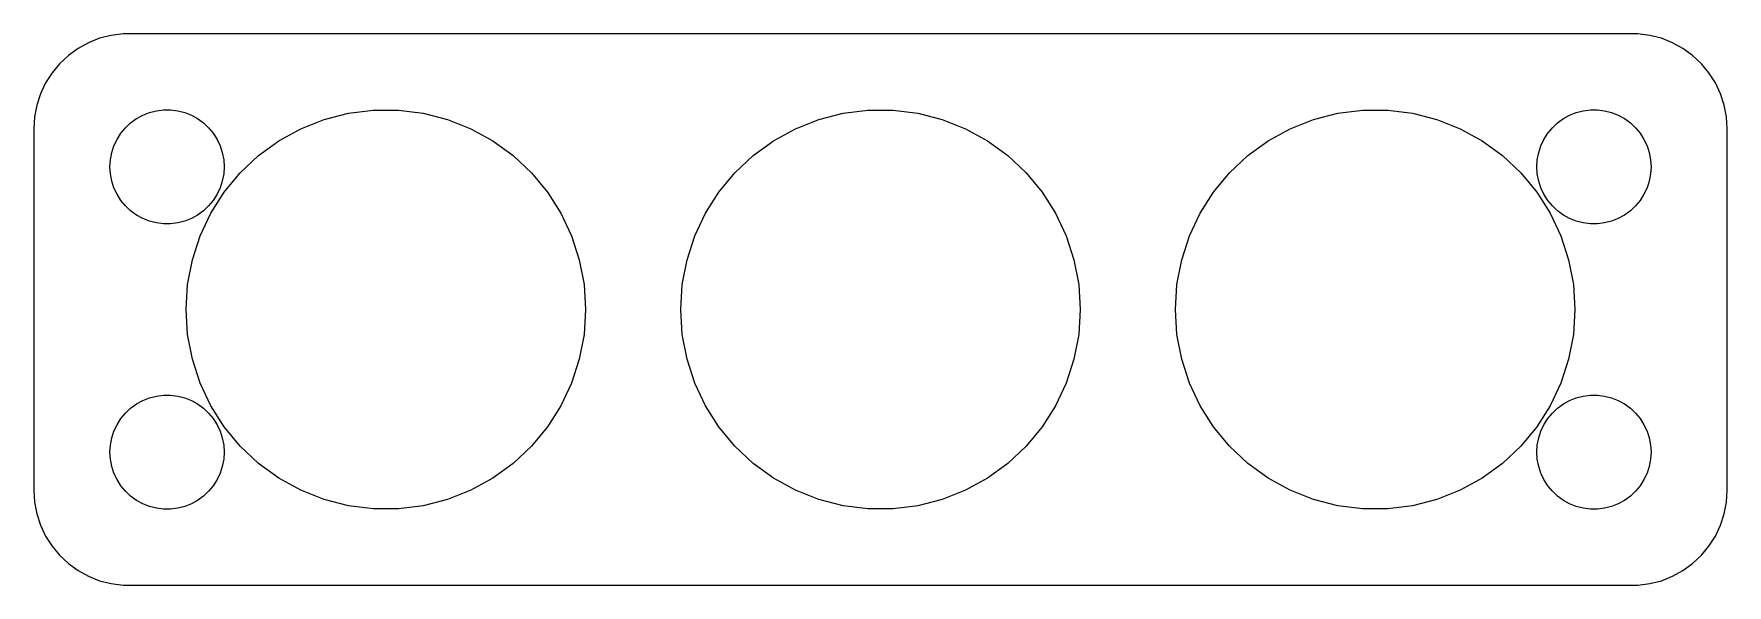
# Model space of a CAD drawing. Header units: metres. Extents: x -44.5 to 44.5, y 24.5 to 53.5.
import ezdxf

# ---------------------------------------------------------------- set-up
doc = ezdxf.new("R2010")
doc.units = ezdxf.units.M

msp = doc.modelspace()

# ---------------------------------------------------------------- linework, layer by layer
for p, q in [((-40.4369, 53.4114), (-41.0451, 53.2553)), ((-39.8139, 53.4901), (-40.4369, 53.4114)), ((39.8139, 53.4901), (-39.8139, 53.4901)), ((40.4369, 53.4114), (39.8139, 53.4901)), ((41.0451, 53.2553), (40.4369, 53.4114)), ((-42.1791, 52.7216), (-42.6871, 52.3526)), ((-41.6289, 53.0241), (-42.1791, 52.7216)), ((-41.0451, 53.2553), (-41.6289, 53.0241)), ((41.6289, 53.0241), (41.0451, 53.2553)), ((42.1791, 52.7216), (41.6289, 53.0241)), ((42.6871, 52.3526), (42.1791, 52.7216)), ((-43.1448, 51.9227), (-43.5451, 51.4389)), ((-42.6871, 52.3526), (-43.1448, 51.9227)), ((43.1448, 51.9227), (42.6871, 52.3526)), ((43.5451, 51.4389), (43.1448, 51.9227)), ((-43.8815, 50.9088), (-44.1489, 50.3406)), ((-43.5451, 51.4389), (-43.8815, 50.9088)), ((43.8815, 50.9088), (43.5451, 51.4389)), ((44.1489, 50.3406), (43.8815, 50.9088)), ((-44.1489, 50.3406), (-44.3429, 49.7434)), ((44.3429, 49.7434), (44.1489, 50.3406)), ((-44.4606, 49.1267), (-44.5, 48.5)), ((-44.3429, 49.7434), (-44.4606, 49.1267)), ((-39.4123, 48.8115), (-39.1075, 49.033)), ((-39.1075, 49.033), (-38.7773, 49.2145)), ((-38.7773, 49.2145), (-38.427, 49.3532)), ((-38.427, 49.3532), (-38.0621, 49.4469)), ((-38.0621, 49.4469), (-37.6884, 49.4941)), ((-37.6884, 49.4941), (-37.3116, 49.4941)), ((-37.3116, 49.4941), (-36.9379, 49.4469)), ((-36.9379, 49.4469), (-36.5729, 49.3532)), ((-36.5729, 49.3532), (-36.2227, 49.2145)), ((-36.2227, 49.2145), (-35.8925, 49.033)), ((-35.8925, 49.033), (-35.5877, 48.8115)), ((-30.4707, 48.5007), (-29.2447, 48.9861)), ((-29.2447, 48.9861), (-27.9675, 49.314)), ((-27.9675, 49.314), (-26.6593, 49.4793)), ((-26.6593, 49.4793), (-25.3407, 49.4793)), ((-25.3407, 49.4793), (-24.0325, 49.314)), ((-24.0325, 49.314), (-22.7553, 48.9861)), ((-22.7553, 48.9861), (-21.5293, 48.5007)), ((-4.47067, 48.5007), (-3.24467, 48.9861)), ((-3.24467, 48.9861), (-1.9675, 49.314)), ((-1.9675, 49.314), (-0.65929, 49.4793)), ((-0.65929, 49.4793), (0.65929, 49.4793)), ((0.65929, 49.4793), (1.9675, 49.314)), ((1.9675, 49.314), (3.24467, 48.9861)), ((3.24467, 48.9861), (4.47067, 48.5007)), ((21.5293, 48.5007), (22.7553, 48.9861)), ((22.7553, 48.9861), (24.0325, 49.314)), ((24.0325, 49.314), (25.3407, 49.4793)), ((25.3407, 49.4793), (26.6593, 49.4793)), ((26.6593, 49.4793), (27.9675, 49.314)), ((27.9675, 49.314), (29.2447, 48.9861)), ((29.2447, 48.9861), (30.4707, 48.5007)), ((35.5877, 48.8115), (35.8925, 49.033)), ((35.8925, 49.033), (36.2227, 49.2145)), ((36.2227, 49.2145), (36.5729, 49.3532)), ((36.5729, 49.3532), (36.9379, 49.4469)), ((36.9379, 49.4469), (37.3116, 49.4941)), ((37.3116, 49.4941), (37.6884, 49.4941)), ((37.6884, 49.4941), (38.0621, 49.4469)), ((38.0621, 49.4469), (38.427, 49.3532)), ((38.427, 49.3532), (38.7773, 49.2145)), ((38.7773, 49.2145), (39.1075, 49.033)), ((39.1075, 49.033), (39.4123, 48.8115)), ((44.4606, 49.1267), (44.3429, 49.7434)), ((44.5, 48.5), (44.4606, 49.1267)), ((-44.5, 48.5), (-44.5, 29.5)), ((-40.1289, 47.9453), (-39.927, 48.2634)), ((-39.927, 48.2634), (-39.6869, 48.5536)), ((-39.6869, 48.5536), (-39.4123, 48.8115)), ((-35.5877, 48.8115), (-35.3131, 48.5536)), ((-35.3131, 48.5536), (-35.0729, 48.2634)), ((-35.0729, 48.2634), (-34.8711, 47.9453)), ((-31.6262, 47.8654), (-30.4707, 48.5007)), ((-21.5293, 48.5007), (-20.3738, 47.8654)), ((-5.62617, 47.8654), (-4.47067, 48.5007)), ((4.47067, 48.5007), (5.62617, 47.8654)), ((20.3738, 47.8654), (21.5293, 48.5007)), ((30.4707, 48.5007), (31.6262, 47.8654)), ((34.8711, 47.9453), (35.0729, 48.2634)), ((35.0729, 48.2634), (35.3131, 48.5536)), ((35.3131, 48.5536), (35.5877, 48.8115)), ((39.4123, 48.8115), (39.6869, 48.5536)), ((39.6869, 48.5536), (39.927, 48.2634)), ((39.927, 48.2634), (40.1289, 47.9453)), ((44.5, 29.5), (44.5, 48.5)), ((-40.4763, 46.876), (-40.4057, 47.2461)), ((-40.4057, 47.2461), (-40.2893, 47.6044)), ((-40.2893, 47.6044), (-40.1289, 47.9453)), ((-34.8711, 47.9453), (-34.7107, 47.6044)), ((-34.7107, 47.6044), (-34.5942, 47.2461)), ((-34.5942, 47.2461), (-34.5237, 46.876)), ((-32.6929, 47.0904), (-31.6262, 47.8654)), ((-20.3738, 47.8654), (-19.307, 47.0904)), ((-6.69295, 47.0904), (-5.62617, 47.8654)), ((5.62617, 47.8654), (6.69295, 47.0904)), ((19.307, 47.0904), (20.3738, 47.8654)), ((31.6262, 47.8654), (32.6929, 47.0904)), ((34.5237, 46.876), (34.5942, 47.2461)), ((34.5942, 47.2461), (34.7107, 47.6044)), ((34.7107, 47.6044), (34.8711, 47.9453)), ((40.1289, 47.9453), (40.2893, 47.6044)), ((40.2893, 47.6044), (40.4057, 47.2461)), ((40.4057, 47.2461), (40.4763, 46.876)), ((-40.5, 46.5), (-40.4763, 46.876)), ((-40.4763, 46.124), (-40.5, 46.5)), ((-34.5237, 46.876), (-34.5, 46.5)), ((-34.5, 46.5), (-34.5237, 46.124)), ((-33.6542, 46.1877), (-32.6929, 47.0904)), ((-19.307, 47.0904), (-18.3458, 46.1877)), ((-7.65416, 46.1877), (-6.69295, 47.0904)), ((6.69295, 47.0904), (7.65416, 46.1877)), ((18.3458, 46.1877), (19.307, 47.0904)), ((32.6929, 47.0904), (33.6542, 46.1877)), ((34.5, 46.5), (34.5237, 46.876)), ((34.5237, 46.124), (34.5, 46.5)), ((40.4763, 46.876), (40.5, 46.5)), ((40.5, 46.5), (40.4763, 46.124)), ((-40.4057, 45.7539), (-40.4763, 46.124)), ((-40.2893, 45.3956), (-40.4057, 45.7539)), ((-40.1289, 45.0547), (-40.2893, 45.3956)), ((-34.7107, 45.3956), (-34.8711, 45.0547)), ((-34.5942, 45.7539), (-34.7107, 45.3956)), ((-34.5237, 46.124), (-34.5942, 45.7539)), ((-34.4947, 45.1717), (-33.6542, 46.1877)), ((-18.3458, 46.1877), (-17.5053, 45.1717)), ((-8.49467, 45.1717), (-7.65416, 46.1877)), ((7.65416, 46.1877), (8.49467, 45.1717)), ((17.5053, 45.1717), (18.3458, 46.1877)), ((33.6542, 46.1877), (34.4947, 45.1717)), ((34.5942, 45.7539), (34.5237, 46.124)), ((34.7107, 45.3956), (34.5942, 45.7539)), ((34.8711, 45.0547), (34.7107, 45.3956)), ((40.2893, 45.3956), (40.1289, 45.0547)), ((40.4057, 45.7539), (40.2893, 45.3956)), ((40.4763, 46.124), (40.4057, 45.7539)), ((-39.927, 44.7366), (-40.1289, 45.0547)), ((-39.6869, 44.4464), (-39.927, 44.7366)), ((-35.0729, 44.7366), (-35.3131, 44.4464)), ((-35.2012, 44.0584), (-34.4947, 45.1717)), ((-34.8711, 45.0547), (-35.0729, 44.7366)), ((-17.5053, 45.1717), (-16.7988, 44.0584)), ((-9.20122, 44.0584), (-8.49467, 45.1717)), ((8.49467, 45.1717), (9.20122, 44.0584)), ((16.7988, 44.0584), (17.5053, 45.1717)), ((34.4947, 45.1717), (35.2012, 44.0584)), ((35.0729, 44.7366), (34.8711, 45.0547)), ((35.3131, 44.4464), (35.0729, 44.7366)), ((39.927, 44.7366), (39.6869, 44.4464)), ((40.1289, 45.0547), (39.927, 44.7366)), ((-39.4123, 44.1884), (-39.6869, 44.4464)), ((-39.1075, 43.967), (-39.4123, 44.1884)), ((-38.7773, 43.7855), (-39.1075, 43.967)), ((-38.427, 43.6468), (-38.7773, 43.7855)), ((-38.0621, 43.5531), (-38.427, 43.6468)), ((-36.5729, 43.6468), (-36.9379, 43.5531)), ((-36.2227, 43.7855), (-36.5729, 43.6468)), ((-35.8925, 43.967), (-36.2227, 43.7855)), ((-35.5877, 44.1884), (-35.8925, 43.967)), ((-35.7626, 42.8653), (-35.2012, 44.0584)), ((-35.3131, 44.4464), (-35.5877, 44.1884)), ((-16.7988, 44.0584), (-16.2373, 42.8653)), ((-9.76265, 42.8653), (-9.20122, 44.0584)), ((9.20122, 44.0584), (9.76265, 42.8653)), ((16.2373, 42.8653), (16.7988, 44.0584)), ((35.2012, 44.0584), (35.7626, 42.8653)), ((35.5877, 44.1884), (35.3131, 44.4464)), ((35.8925, 43.967), (35.5877, 44.1884)), ((36.2227, 43.7855), (35.8925, 43.967)), ((36.5729, 43.6468), (36.2227, 43.7855)), ((36.9379, 43.5531), (36.5729, 43.6468)), ((38.427, 43.6468), (38.0621, 43.5531)), ((38.7773, 43.7855), (38.427, 43.6468)), ((39.1075, 43.967), (38.7773, 43.7855)), ((39.4123, 44.1884), (39.1075, 43.967)), ((39.6869, 44.4464), (39.4123, 44.1884)), ((-37.6884, 43.5059), (-38.0621, 43.5531)), ((-37.3116, 43.5059), (-37.6884, 43.5059)), ((-36.9379, 43.5531), (-37.3116, 43.5059)), ((-36.1701, 41.6112), (-35.7626, 42.8653)), ((-16.2373, 42.8653), (-15.8299, 41.6112)), ((-10.1701, 41.6112), (-9.76265, 42.8653)), ((9.76265, 42.8653), (10.1701, 41.6112)), ((15.8299, 41.6112), (16.2373, 42.8653)), ((35.7626, 42.8653), (36.1701, 41.6112)), ((37.3116, 43.5059), (36.9379, 43.5531)), ((37.6884, 43.5059), (37.3116, 43.5059)), ((38.0621, 43.5531), (37.6884, 43.5059)), ((-36.4172, 40.316), (-36.1701, 41.6112)), ((-15.8299, 41.6112), (-15.5828, 40.316)), ((-10.4172, 40.316), (-10.1701, 41.6112)), ((10.1701, 41.6112), (10.4172, 40.316)), ((15.5828, 40.316), (15.8299, 41.6112)), ((36.1701, 41.6112), (36.4172, 40.316)), ((-36.5, 39), (-36.4172, 40.316)), ((-15.5828, 40.316), (-15.5, 39)), ((-10.5, 39), (-10.4172, 40.316)), ((10.4172, 40.316), (10.5, 39)), ((15.5, 39), (15.5828, 40.316)), ((36.4172, 40.316), (36.5, 39)), ((-36.4172, 37.684), (-36.5, 39)), ((-15.5, 39), (-15.5828, 37.684)), ((-10.4172, 37.684), (-10.5, 39)), ((10.5, 39), (10.4172, 37.684)), ((15.5828, 37.684), (15.5, 39)), ((36.5, 39), (36.4172, 37.684)), ((-36.1701, 36.3888), (-36.4172, 37.684)), ((-15.5828, 37.684), (-15.8299, 36.3888)), ((-10.1701, 36.3888), (-10.4172, 37.684)), ((10.4172, 37.684), (10.1701, 36.3888)), ((15.8299, 36.3888), (15.5828, 37.684)), ((36.4172, 37.684), (36.1701, 36.3888)), ((-35.7626, 35.1347), (-36.1701, 36.3888)), ((-15.8299, 36.3888), (-16.2373, 35.1347)), ((-9.76265, 35.1347), (-10.1701, 36.3888)), ((10.1701, 36.3888), (9.76265, 35.1347)), ((16.2373, 35.1347), (15.8299, 36.3888)), ((36.1701, 36.3888), (35.7626, 35.1347)), ((-35.2012, 33.9416), (-35.7626, 35.1347)), ((-16.2373, 35.1347), (-16.7988, 33.9416)), ((-9.20122, 33.9416), (-9.76265, 35.1347)), ((9.76265, 35.1347), (9.20122, 33.9416)), ((16.7988, 33.9416), (16.2373, 35.1347)), ((35.7626, 35.1347), (35.2012, 33.9416)), ((-39.4123, 33.8116), (-39.1075, 34.033)), ((-39.1075, 34.033), (-38.7773, 34.2145)), ((-38.7773, 34.2145), (-38.427, 34.3532)), ((-38.427, 34.3532), (-38.0621, 34.4469)), ((-38.0621, 34.4469), (-37.6884, 34.4941)), ((-37.6884, 34.4941), (-37.3116, 34.4941)), ((-37.3116, 34.4941), (-36.9379, 34.4469)), ((-36.9379, 34.4469), (-36.5729, 34.3532)), ((-36.5729, 34.3532), (-36.2227, 34.2145)), ((-36.2227, 34.2145), (-35.8925, 34.033)), ((-35.8925, 34.033), (-35.5877, 33.8116)), ((-34.4947, 32.8283), (-35.2012, 33.9416)), ((-16.7988, 33.9416), (-17.5053, 32.8283)), ((-8.49467, 32.8283), (-9.20122, 33.9416)), ((9.20122, 33.9416), (8.49467, 32.8283)), ((17.5053, 32.8283), (16.7988, 33.9416)), ((35.2012, 33.9416), (34.4947, 32.8283)), ((35.5877, 33.8116), (35.8925, 34.033)), ((35.8925, 34.033), (36.2227, 34.2145)), ((36.2227, 34.2145), (36.5729, 34.3532)), ((36.5729, 34.3532), (36.9379, 34.4469)), ((36.9379, 34.4469), (37.3116, 34.4941)), ((37.3116, 34.4941), (37.6884, 34.4941)), ((37.6884, 34.4941), (38.0621, 34.4469)), ((38.0621, 34.4469), (38.427, 34.3532)), ((38.427, 34.3532), (38.7773, 34.2145)), ((38.7773, 34.2145), (39.1075, 34.033)), ((39.1075, 34.033), (39.4123, 33.8116)), ((-40.2893, 32.6044), (-40.1289, 32.9453)), ((-40.1289, 32.9453), (-39.927, 33.2634)), ((-39.927, 33.2634), (-39.6869, 33.5536)), ((-39.6869, 33.5536), (-39.4123, 33.8116)), ((-35.5877, 33.8116), (-35.3131, 33.5536)), ((-35.3131, 33.5536), (-35.0729, 33.2634)), ((-35.0729, 33.2634), (-34.8711, 32.9453)), ((-34.8711, 32.9453), (-34.7107, 32.6044)), ((34.7107, 32.6044), (34.8711, 32.9453)), ((34.8711, 32.9453), (35.0729, 33.2634)), ((35.0729, 33.2634), (35.3131, 33.5536)), ((35.3131, 33.5536), (35.5877, 33.8116)), ((39.4123, 33.8116), (39.6869, 33.5536)), ((39.6869, 33.5536), (39.927, 33.2634)), ((39.927, 33.2634), (40.1289, 32.9453)), ((40.1289, 32.9453), (40.2893, 32.6044)), ((-40.4763, 31.876), (-40.4057, 32.2461)), ((-40.4057, 32.2461), (-40.2893, 32.6044)), ((-34.7107, 32.6044), (-34.5942, 32.2461)), ((-34.5942, 32.2461), (-34.5237, 31.876)), ((-33.6542, 31.8123), (-34.4947, 32.8283)), ((-17.5053, 32.8283), (-18.3458, 31.8123)), ((-7.65416, 31.8123), (-8.49467, 32.8283)), ((8.49467, 32.8283), (7.65416, 31.8123)), ((18.3458, 31.8123), (17.5053, 32.8283)), ((34.4947, 32.8283), (33.6542, 31.8123)), ((34.5237, 31.876), (34.5942, 32.2461)), ((34.5942, 32.2461), (34.7107, 32.6044)), ((40.2893, 32.6044), (40.4057, 32.2461)), ((40.4057, 32.2461), (40.4763, 31.876)), ((-40.5, 31.5), (-40.4763, 31.876)), ((-40.4763, 31.124), (-40.5, 31.5)), ((-34.5237, 31.876), (-34.5, 31.5)), ((-34.5, 31.5), (-34.5237, 31.124)), ((-32.6929, 30.9096), (-33.6542, 31.8123)), ((-18.3458, 31.8123), (-19.307, 30.9096)), ((-6.69295, 30.9096), (-7.65416, 31.8123)), ((7.65416, 31.8123), (6.69295, 30.9096)), ((19.307, 30.9096), (18.3458, 31.8123)), ((33.6542, 31.8123), (32.6929, 30.9096)), ((34.5, 31.5), (34.5237, 31.876)), ((34.5237, 31.124), (34.5, 31.5)), ((40.4763, 31.876), (40.5, 31.5)), ((40.5, 31.5), (40.4763, 31.124)), ((-40.4057, 30.7539), (-40.4763, 31.124)), ((-40.2893, 30.3956), (-40.4057, 30.7539)), ((-40.1289, 30.0547), (-40.2893, 30.3956)), ((-34.7107, 30.3956), (-34.8711, 30.0547)), ((-34.5942, 30.7539), (-34.7107, 30.3956)), ((-34.5237, 31.124), (-34.5942, 30.7539)), ((-31.6262, 30.1346), (-32.6929, 30.9096)), ((-19.307, 30.9096), (-20.3738, 30.1346)), ((-5.62617, 30.1346), (-6.69295, 30.9096)), ((6.69295, 30.9096), (5.62617, 30.1346)), ((20.3738, 30.1346), (19.307, 30.9096)), ((32.6929, 30.9096), (31.6262, 30.1346)), ((34.5942, 30.7539), (34.5237, 31.124)), ((34.7107, 30.3956), (34.5942, 30.7539)), ((34.8711, 30.0547), (34.7107, 30.3956)), ((40.2893, 30.3956), (40.1289, 30.0547)), ((40.4057, 30.7539), (40.2893, 30.3956)), ((40.4763, 31.124), (40.4057, 30.7539)), ((-44.5, 29.5), (-44.4606, 28.8733)), ((-39.927, 29.7366), (-40.1289, 30.0547)), ((-39.6869, 29.4464), (-39.927, 29.7366)), ((-39.4123, 29.1885), (-39.6869, 29.4464)), ((-35.3131, 29.4464), (-35.5877, 29.1885)), ((-35.0729, 29.7366), (-35.3131, 29.4464)), ((-34.8711, 30.0547), (-35.0729, 29.7366)), ((-30.4707, 29.4993), (-31.6262, 30.1346)), ((-29.2447, 29.0139), (-30.4707, 29.4993)), ((-21.5293, 29.4993), (-22.7553, 29.0139)), ((-20.3738, 30.1346), (-21.5293, 29.4993)), ((-4.47067, 29.4993), (-5.62617, 30.1346)), ((-3.24467, 29.0139), (-4.47067, 29.4993)), ((4.47067, 29.4993), (3.24467, 29.0139)), ((5.62617, 30.1346), (4.47067, 29.4993)), ((21.5293, 29.4993), (20.3738, 30.1346)), ((22.7553, 29.0139), (21.5293, 29.4993)), ((30.4707, 29.4993), (29.2447, 29.0139)), ((31.6262, 30.1346), (30.4707, 29.4993)), ((35.0729, 29.7366), (34.8711, 30.0547)), ((35.3131, 29.4464), (35.0729, 29.7366)), ((35.5877, 29.1885), (35.3131, 29.4464)), ((39.6869, 29.4464), (39.4123, 29.1885)), ((39.927, 29.7366), (39.6869, 29.4464)), ((40.1289, 30.0547), (39.927, 29.7366)), ((44.4606, 28.8733), (44.5, 29.5)), ((-44.4606, 28.8733), (-44.3429, 28.2566)), ((-39.1075, 28.967), (-39.4123, 29.1885)), ((-38.7773, 28.7855), (-39.1075, 28.967)), ((-38.427, 28.6468), (-38.7773, 28.7855)), ((-38.0621, 28.5531), (-38.427, 28.6468)), ((-37.6884, 28.5059), (-38.0621, 28.5531)), ((-37.3116, 28.5059), (-37.6884, 28.5059)), ((-36.9379, 28.5531), (-37.3116, 28.5059)), ((-36.5729, 28.6468), (-36.9379, 28.5531)), ((-36.2227, 28.7855), (-36.5729, 28.6468)), ((-35.8925, 28.967), (-36.2227, 28.7855)), ((-35.5877, 29.1885), (-35.8925, 28.967)), ((-27.9675, 28.686), (-29.2447, 29.0139)), ((-26.6593, 28.5207), (-27.9675, 28.686)), ((-25.3407, 28.5207), (-26.6593, 28.5207)), ((-24.0325, 28.686), (-25.3407, 28.5207)), ((-22.7553, 29.0139), (-24.0325, 28.686)), ((-1.9675, 28.686), (-3.24467, 29.0139)), ((-0.65929, 28.5207), (-1.9675, 28.686)), ((0.65929, 28.5207), (-0.65929, 28.5207)), ((1.9675, 28.686), (0.65929, 28.5207)), ((3.24467, 29.0139), (1.9675, 28.686)), ((24.0325, 28.686), (22.7553, 29.0139)), ((25.3407, 28.5207), (24.0325, 28.686)), ((26.6593, 28.5207), (25.3407, 28.5207)), ((27.9675, 28.686), (26.6593, 28.5207)), ((29.2447, 29.0139), (27.9675, 28.686)), ((35.8925, 28.967), (35.5877, 29.1885)), ((36.2227, 28.7855), (35.8925, 28.967)), ((36.5729, 28.6468), (36.2227, 28.7855)), ((36.9379, 28.5531), (36.5729, 28.6468)), ((37.3116, 28.5059), (36.9379, 28.5531)), ((37.6884, 28.5059), (37.3116, 28.5059)), ((38.0621, 28.5531), (37.6884, 28.5059)), ((38.427, 28.6468), (38.0621, 28.5531)), ((38.7773, 28.7855), (38.427, 28.6468)), ((39.1075, 28.967), (38.7773, 28.7855)), ((39.4123, 29.1885), (39.1075, 28.967)), ((44.3429, 28.2566), (44.4606, 28.8733)), ((-44.3429, 28.2566), (-44.1489, 27.6594)), ((-44.1489, 27.6594), (-43.8815, 27.0912)), ((43.8815, 27.0912), (44.1489, 27.6594)), ((44.1489, 27.6594), (44.3429, 28.2566)), ((-43.8815, 27.0912), (-43.5451, 26.5611)), ((43.5451, 26.5611), (43.8815, 27.0912)), ((-43.5451, 26.5611), (-43.1448, 26.0773)), ((-43.1448, 26.0773), (-42.6871, 25.6474)), ((42.6871, 25.6474), (43.1448, 26.0773)), ((43.1448, 26.0773), (43.5451, 26.5611)), ((-42.6871, 25.6474), (-42.1791, 25.2784)), ((-42.1791, 25.2784), (-41.6289, 24.9759)), ((-41.6289, 24.9759), (-41.0451, 24.7447)), ((41.0451, 24.7447), (41.6289, 24.9759)), ((41.6289, 24.9759), (42.1791, 25.2784)), ((42.1791, 25.2784), (42.6871, 25.6474)), ((-41.0451, 24.7447), (-40.4369, 24.5886)), ((-40.4369, 24.5886), (-39.8139, 24.5099)), ((-39.8139, 24.5099), (39.8139, 24.5099)), ((39.8139, 24.5099), (40.4369, 24.5886)), ((40.4369, 24.5886), (41.0451, 24.7447))]:
    msp.add_line(p, q)

doc.saveas('drawing.dxf')
